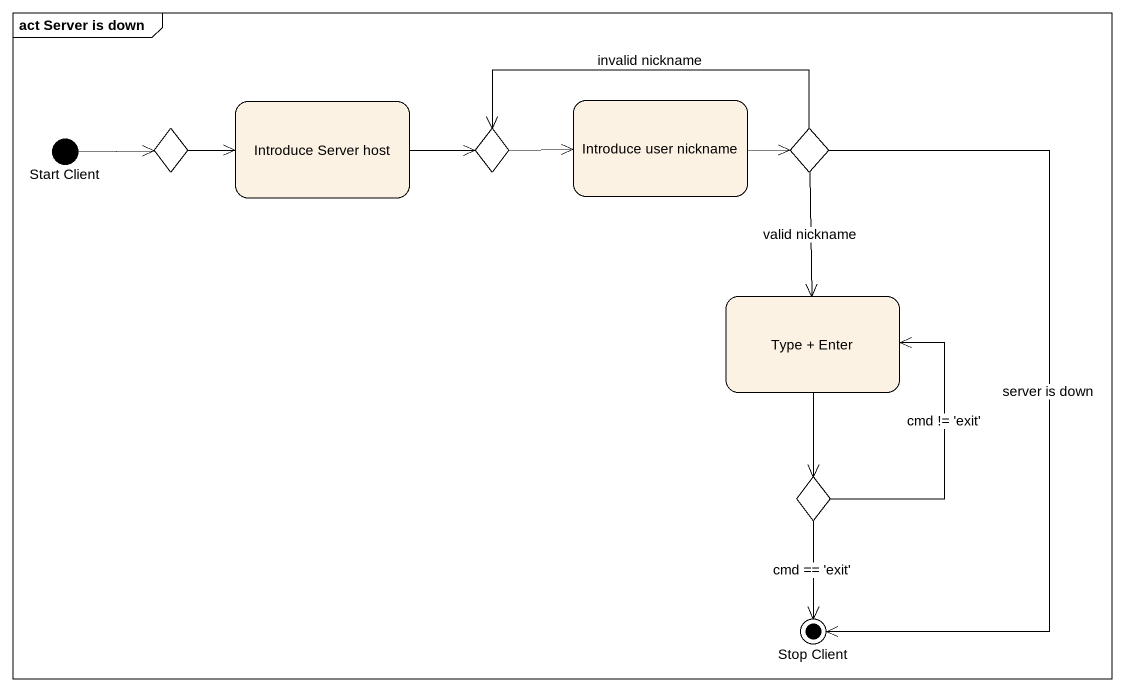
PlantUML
@startuml
mainframe act Server is down
hide empty description
state choice1 <<choice>>
state "Introduce Server host" as Introduce_Server_host
state choice2 <<choice>>
state "Introduce user nickname" as Introduce_user_nickname
state choice3 <<choice>>
state "Start Client" as Start_Client <<start>>
state "Type + Enter" as Type_Enter
state choice4 <<choice>>
state "Stop Client" as Stop_Client <<end>>
choice1 -right-> Introduce_Server_host
Introduce_Server_host -right-> choice2
choice2 -right-> Introduce_user_nickname
Introduce_user_nickname -right-> choice3
choice3 -left-> choice2 : invalid nickname
choice3 --> Type_Enter : valid nickname
choice3 --> Stop_Client : server is down
Start_Client -right-> choice1
Type_Enter --> choice4
choice4 -up-> Type_Enter : cmd != 'exit'
choice4 --> Stop_Client : cmd == 'exit'
@enduml
